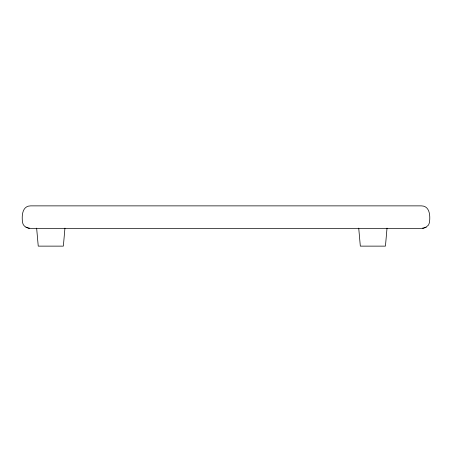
<?xml version="1.0" encoding="UTF-8"?>
<svg xmlns="http://www.w3.org/2000/svg" width="452" height="452" viewBox="0 0 452 452"><rect width="100%" height="100%" fill="white"/><g stroke="black" fill="none" stroke-linecap="round" stroke-linejoin="round"><path stroke-width="0.68" d="M64.935 228.147L63.365 246.131L38.245 246.131L36.64 228.147M387.019 228.147L385.449 246.131L360.329 246.131L358.724 228.147M426.083 227.147L428.524 225.028L429.4 222.746C430.377 216.491 430.112 205.886 421.349 205.869L30.651 205.869C21.888 205.886 21.623 216.491 22.6 222.746C23.159 226.424 27.239 228.373 30.651 228.356L421.349 228.356L423.835 228.045L426.083 227.147L425.564 227.412M424.434 227.87L425.004 227.661M423.835 228.045L422.609 228.277M29.391 228.277L28.165 228.045M27.566 227.87L25.917 227.147"/></g></svg>
